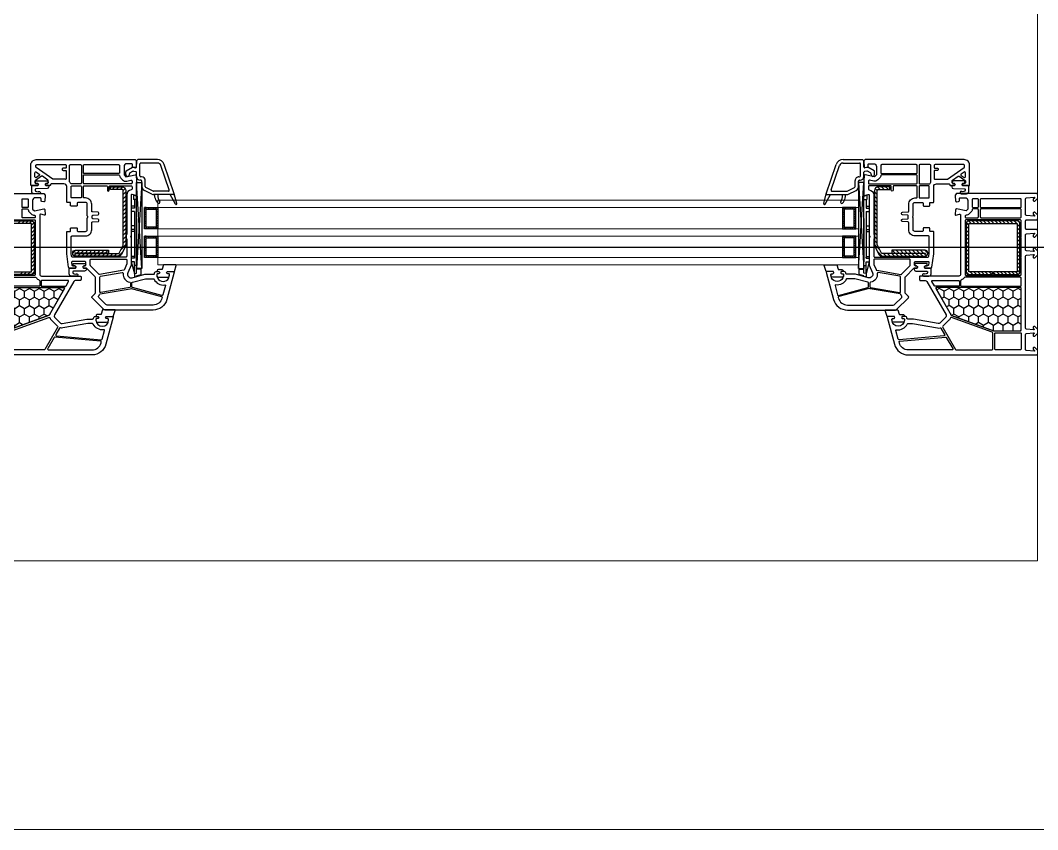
# Model space of a CAD drawing. Header units: inches. Extents: x -19662 to 10260, y -11808 to 5048.
# Drawn here: x -993 to -426, y -7989 to -7537 of the extents above; entities that cross this region are included whole.
import ezdxf

# ---------------------------------------------------------------- set-up
doc = ezdxf.new("R2010")
doc.units = ezdxf.units.IN
doc.header["$MEASUREMENT"] = 0
doc.linetypes.add('CONTI', pattern=[0])
doc.linetypes.add('GOST2.303 5', pattern=[24, 20, -1.5, 1, -1.5])
for name, color, linetype in [('axis_dim', 40, 'CONTI'), ('GASKET', 5, 'Continuous'), ('PVC', 7, 'Continuous'), ('STEEL', 5, 'Continuous')]:
    doc.layers.add(name, color=color, linetype=linetype)
for name, color, linetype, lineweight in [('doors_windows', 4, 'Continuous', 5), ('stair1', 7, 'Continuous', 15), ('Wall2', 40, 'Continuous', 5)]:
    doc.layers.add(name, color=color, linetype=linetype, lineweight=lineweight)

# ---------------------------------------------------------------- blocks, each defined once
blk = doc.blocks.new('*U17')
at = {"linetype": 'Continuous'}
h = blk.add_hatch(dxfattribs=at)
h.set_pattern_fill('HONEY', color=6, angle=-90, style=0)
h.set_pattern_definition([(270, (-72.136, 52.6428), (2.74963, -4.7625), [3.175, -6.35]), (30, (-72.136, 52.6428), (2.74963, 4.7625), [3.175, -6.35]), (330, (-72.136, 52.6428), (5.49926, -6e-07), [-6.35, 3.175])])
h.paths.add_polyline_path([(56.24, -37.59, 0.57735), (56.67, -36.84), (48.99, -23.53, -0.079163), (48.6, -22.5, 0.259107), (48.28, -22.14), (24.61, -13.52, 0.087489), (24.43, -13.49), (9.72, -13.49, 0.414214), (9.22, -13.99), (9.22, -37.09, 0.414214), (9.72, -37.59)])
h = blk.add_hatch(dxfattribs=at)
h.set_pattern_fill('HONEY', color=6, angle=-90, style=0)
h.set_pattern_definition([(270, (672.1506, 52.6428), (-2.74963, -4.7625), [3.175, -6.35]), (150, (672.1506, 52.6428), (-2.74963, 4.7625), [3.175, -6.35]), (210, (672.1506, 52.6428), (-5.49926, -6e-07), [-6.35, 3.175])])
h.paths.add_polyline_path([(543.77, -37.59, -0.57735), (543.34, -36.84), (551.02, -23.53, 0.079163), (551.42, -22.5, -0.259107), (551.73, -22.14), (575.41, -13.52, -0.087489), (575.58, -13.49), (590.29, -13.49, -0.414214), (590.79, -13.99), (590.79, -37.09, -0.414214), (590.29, -37.59)])
at = {"color": 1, "linetype": 'Continuous'}
for p, q in [((94, -51.97), (95.8, -45.37)), ((95.8, -45.39), (95.8, -43.52)), ((95.8, -43.52), (97, -43.85)), ((95.8, -45.37), (97, -45.65)), ((95.8, -45.37), (95.8, -51.97)), ((97, -43.85), (97, -44.14)), ((97, -44.14), (99.56, -44.82)), ((99.56, -44.82), (99.56, -47.87)), ((503.02, -44.14), (500.45, -44.82)), ((500.45, -44.82), (500.45, -47.87)), ((504.21, -45.37), (503.01, -45.65)), ((504.22, -43.52), (503.02, -43.85)), ((503.02, -43.85), (503.02, -44.14)), ((504.21, -45.37), (504.21, -51.97)), ((506.01, -51.97), (504.21, -45.37)), ((504.22, -45.39), (504.22, -43.52)), ((95.8, -45.65), (95.8, -51.97)), ((97, -49.97), (95.8, -49.97)), ((97, -45.65), (97, -88.61)), ((99.56, -47.87), (97, -47.87)), ((500.45, -47.87), (503.02, -47.87)), ((503.01, -45.65), (503.01, -88.61)), ((503.01, -49.97), (504.21, -49.97)), ((504.21, -45.65), (504.21, -51.97)), ((95.8, -51.97), (94, -51.97)), ((94, -82.97), (94, -51.97)), ((95.8, -53.97), (94, -53.97)), ((95.8, -54.97), (94, -54.97)), ((95.8, -53.97), (95.8, -54.57)), ((95.8, -79.97), (95.8, -53.97)), ((97, -76.2), (97, -52)), ((503.01, -76.2), (503.01, -52)), ((504.21, -51.97), (506.01, -51.97)), ((504.21, -53.97), (504.21, -54.57)), ((504.21, -53.97), (506.01, -53.97)), ((504.21, -79.97), (504.21, -53.97)), ((504.21, -54.97), (506.01, -54.97)), ((506.01, -82.97), (506.01, -51.97)), ((95.8, -68.97), (94, -68.97)), ((95.8, -69.97), (94, -69.97)), ((95.8, -71.97), (94, -71.97)), ((504.21, -68.97), (506.01, -68.97)), ((504.21, -69.97), (506.01, -69.97)), ((504.21, -71.97), (506.01, -71.97)), ((95.8, -79.97), (94, -79.97)), ((95.8, -81.97), (94, -81.97)), ((95.8, -82.97), (94, -82.97)), ((95.8, -86.67), (95.8, -81.97)), ((504.21, -79.97), (506.01, -79.97)), ((504.21, -81.97), (506.01, -81.97)), ((504.21, -86.67), (504.21, -81.97)), ((504.21, -82.97), (506.01, -82.97)), ((97, -86.67), (95.3, -86.67)), ((95.3, -89.07), (95.3, -86.67)), ((97, -88.61), (95.3, -89.07)), ((503.01, -86.67), (504.71, -86.67)), ((503.01, -88.61), (504.71, -89.07)), ((504.71, -89.07), (504.71, -86.67))]:
    blk.add_line(p, q, dxfattribs=at)
at = {"color": 1, "linetype": 'Continuous', "lineweight": 25}
for p, q in [((99.98, -48.17), (96.99, -96.18)), ((99.98, -96.18), (96.99, -48.17)), ((500.03, -48.17), (503.02, -96.18)), ((500.03, -96.18), (503.02, -48.17))]:
    blk.add_line(p, q, dxfattribs=at)
at = {"color": 5}
for p, q in [((102.48, -55.28), (101.48, -55.28)), ((102.48, -56.28), (101.48, -56.28)), ((102.48, -55.28), (102.48, -54.28)), ((103.48, -55.28), (103.48, -54.28)), ((104.48, -55.28), (104.48, -54.28)), ((105.48, -55.28), (105.48, -54.28)), ((106.48, -55.28), (106.48, -54.28)), ((107.48, -55.28), (107.48, -54.28)), ((107.98, -55.28), (107.98, -54.28)), ((107.98, -55.28), (108.98, -55.28)), ((107.98, -56.28), (108.98, -56.28)), ((492.05, -55.28), (491.05, -55.28)), ((492.05, -56.28), (491.05, -56.28)), ((492.05, -55.28), (492.05, -54.28)), ((492.55, -55.28), (492.55, -54.28)), ((493.55, -55.28), (493.55, -54.28)), ((494.55, -55.28), (494.55, -54.28)), ((495.55, -55.28), (495.55, -54.28)), ((496.55, -55.28), (496.55, -54.28)), ((497.55, -55.28), (497.55, -54.28)), ((497.55, -55.28), (498.55, -55.28)), ((497.55, -56.28), (498.55, -56.28)), ((102.48, -57.28), (101.48, -57.28)), ((102.48, -58.28), (101.48, -58.28)), ((102.48, -59.28), (101.48, -59.28)), ((102.48, -60.28), (101.48, -60.28)), ((102.48, -61.28), (101.48, -61.28)), ((102.48, -62.28), (101.48, -62.28)), ((107.98, -57.28), (108.98, -57.28)), ((107.98, -58.28), (108.98, -58.28)), ((107.98, -59.28), (108.98, -59.28)), ((107.98, -60.28), (108.98, -60.28)), ((107.98, -61.28), (108.98, -61.28)), ((107.98, -62.28), (108.98, -62.28)), ((492.05, -57.28), (491.05, -57.28)), ((492.05, -58.28), (491.05, -58.28)), ((492.05, -59.28), (491.05, -59.28)), ((492.05, -60.28), (491.05, -60.28)), ((492.05, -61.28), (491.05, -61.28)), ((492.05, -62.28), (491.05, -62.28)), ((497.55, -57.28), (498.55, -57.28)), ((497.55, -58.28), (498.55, -58.28)), ((497.55, -59.28), (498.55, -59.28)), ((497.55, -60.28), (498.55, -60.28)), ((497.55, -61.28), (498.55, -61.28)), ((497.55, -62.28), (498.55, -62.28)), ((102.48, -63.28), (101.48, -63.28)), ((102.48, -64.28), (101.48, -64.28)), ((102.48, -65.28), (101.48, -65.28)), ((102.48, -65.28), (101.48, -65.28)), ((102.48, -66.28), (101.48, -66.28)), ((102.48, -65.28), (102.48, -66.28)), ((103.48, -66.28), (103.48, -65.28)), ((104.48, -66.28), (104.48, -65.28)), ((105.48, -66.28), (105.48, -65.28)), ((106.48, -66.28), (106.48, -65.28)), ((107.48, -66.28), (107.48, -65.28)), ((107.98, -63.28), (108.98, -63.28)), ((107.98, -64.28), (108.98, -64.28)), ((107.98, -65.28), (108.98, -65.28)), ((107.98, -65.28), (108.98, -65.28)), ((107.98, -65.28), (107.98, -66.28)), ((107.98, -66.28), (108.98, -66.28)), ((492.05, -63.28), (491.05, -63.28)), ((492.05, -64.28), (491.05, -64.28)), ((492.05, -65.28), (491.05, -65.28)), ((492.05, -65.28), (491.05, -65.28)), ((492.05, -66.28), (491.05, -66.28)), ((492.05, -65.28), (492.05, -66.28)), ((492.55, -66.28), (492.55, -65.28)), ((493.55, -66.28), (493.55, -65.28)), ((494.55, -66.28), (494.55, -65.28)), ((495.55, -66.28), (495.55, -65.28)), ((496.55, -66.28), (496.55, -65.28)), ((497.55, -63.28), (498.55, -63.28)), ((497.55, -64.28), (498.55, -64.28)), ((497.55, -65.28), (498.55, -65.28)), ((497.55, -65.28), (498.55, -65.28)), ((497.55, -65.28), (497.55, -66.28)), ((497.55, -66.28), (498.55, -66.28)), ((102.48, -71.28), (101.48, -71.28)), ((102.48, -72.28), (101.48, -72.28)), ((102.48, -73.28), (101.48, -73.28)), ((102.48, -71.28), (102.48, -70.28)), ((103.48, -71.28), (103.48, -70.28)), ((104.48, -71.28), (104.48, -70.28)), ((105.48, -71.28), (105.48, -70.28)), ((106.48, -71.28), (106.48, -70.28)), ((107.48, -71.28), (107.48, -70.28)), ((107.98, -71.28), (107.98, -70.28)), ((107.98, -71.28), (108.98, -71.28)), ((107.98, -72.28), (108.98, -72.28)), ((107.98, -73.28), (108.98, -73.28)), ((492.05, -71.28), (491.05, -71.28)), ((492.05, -72.28), (491.05, -72.28)), ((492.05, -73.28), (491.05, -73.28)), ((492.05, -71.28), (492.05, -70.28)), ((492.55, -71.28), (492.55, -70.28)), ((493.55, -71.28), (493.55, -70.28)), ((494.55, -71.28), (494.55, -70.28)), ((495.55, -71.28), (495.55, -70.28)), ((496.55, -71.28), (496.55, -70.28)), ((497.55, -71.28), (497.55, -70.28)), ((497.55, -71.28), (498.55, -71.28)), ((497.55, -72.28), (498.55, -72.28)), ((497.55, -73.28), (498.55, -73.28)), ((102.48, -74.28), (101.48, -74.28)), ((102.48, -75.28), (101.48, -75.28)), ((102.48, -76.28), (101.48, -76.28)), ((102.48, -77.28), (101.48, -77.28)), ((102.48, -78.28), (101.48, -78.28)), ((102.48, -79.28), (101.48, -79.28)), ((107.98, -74.28), (108.98, -74.28)), ((107.98, -75.28), (108.98, -75.28)), ((107.98, -76.28), (108.98, -76.28)), ((107.98, -77.28), (108.98, -77.28)), ((107.98, -78.28), (108.98, -78.28)), ((107.98, -79.28), (108.98, -79.28)), ((492.05, -74.28), (491.05, -74.28)), ((492.05, -75.28), (491.05, -75.28)), ((492.05, -76.28), (491.05, -76.28)), ((492.05, -77.28), (491.05, -77.28)), ((492.05, -78.28), (491.05, -78.28)), ((492.05, -79.28), (491.05, -79.28)), ((497.55, -74.28), (498.55, -74.28)), ((497.55, -75.28), (498.55, -75.28)), ((497.55, -76.28), (498.55, -76.28)), ((497.55, -77.28), (498.55, -77.28)), ((497.55, -78.28), (498.55, -78.28)), ((497.55, -79.28), (498.55, -79.28)), ((102.48, -80.28), (101.48, -80.28)), ((102.48, -81.28), (101.48, -81.28)), ((102.48, -81.28), (101.48, -81.28)), ((102.48, -82.28), (101.48, -82.28)), ((102.48, -81.28), (102.48, -82.28)), ((103.48, -82.28), (103.48, -81.28)), ((104.48, -82.28), (104.48, -81.28)), ((105.48, -82.28), (105.48, -81.28)), ((106.48, -82.28), (106.48, -81.28)), ((107.48, -82.28), (107.48, -81.28)), ((107.98, -80.28), (108.98, -80.28)), ((107.98, -81.28), (108.98, -81.28)), ((107.98, -81.28), (108.98, -81.28)), ((107.98, -81.28), (107.98, -82.28)), ((107.98, -82.28), (108.98, -82.28)), ((492.05, -80.28), (491.05, -80.28)), ((492.05, -81.28), (491.05, -81.28)), ((492.05, -81.28), (491.05, -81.28)), ((492.05, -82.28), (491.05, -82.28)), ((492.05, -81.28), (492.05, -82.28)), ((492.55, -82.28), (492.55, -81.28)), ((493.55, -82.28), (493.55, -81.28)), ((494.55, -82.28), (494.55, -81.28)), ((495.55, -82.28), (495.55, -81.28)), ((496.55, -82.28), (496.55, -81.28)), ((497.55, -80.28), (498.55, -80.28)), ((497.55, -81.28), (498.55, -81.28)), ((497.55, -81.28), (498.55, -81.28)), ((497.55, -81.28), (497.55, -82.28)), ((497.55, -82.28), (498.55, -82.28))]:
    blk.add_line(p, q, dxfattribs=at)
for points in [[(56.59, -37.59, 0.57735), (56.85, -37.14), (48.22, -22.19, 0.176327), (48.06, -22.06), (24.57, -13.51, 0.087489), (24.47, -13.49), (9.52, -13.49, 0.414214), (9.22, -13.79), (9.22, -37.29, 0.414214), (9.52, -37.59)], [(543.43, -37.59, -0.57735), (543.17, -37.14), (551.8, -22.19, -0.176327), (551.96, -22.06), (575.44, -13.51, -0.087489), (575.54, -13.49), (590.49, -13.49, -0.414214), (590.79, -13.79), (590.79, -37.29, -0.414214), (590.49, -37.59)]]:
    blk.add_lwpolyline(points, format="xyb", close=True)
at = {"color": 1, "linetype": 'Continuous', "lineweight": 25}
for points in [[(99.98, -50.18), (99.98, -48.17), (96.99, -48.17), (96.99, -96.18), (99.98, -96.18)], [(500.03, -50.18), (500.03, -48.17), (503.02, -48.17), (503.02, -96.18), (500.03, -96.18)]]:
    blk.add_lwpolyline(points, close=True, dxfattribs=at)
at = {"color": 5}
for points in [[(101.48, -66.28), (108.98, -66.28), (108.98, -54.28), (101.48, -54.28)], [(102.48, -65.28), (107.98, -65.28), (107.98, -55.28), (102.48, -55.28)], [(498.55, -66.28), (491.05, -66.28), (491.05, -54.28), (498.55, -54.28)], [(497.55, -65.28), (492.05, -65.28), (492.05, -55.28), (497.55, -55.28)], [(101.48, -82.28), (108.98, -82.28), (108.98, -70.28), (101.48, -70.28)], [(102.48, -81.28), (107.98, -81.28), (107.98, -71.28), (102.48, -71.28)], [(498.55, -82.28), (491.05, -82.28), (491.05, -70.28), (498.55, -70.28)], [(497.55, -81.28), (492.05, -81.28), (492.05, -71.28), (497.55, -71.28)]]:
    blk.add_lwpolyline(points, close=True, dxfattribs=at)
at = {"layer": 'doors_windows', "color": 5}
for points in [[(100, -50.28), (491.05, -50.28), (491.05, -54.28), (100, -54.28)], [(100, -66.28), (491.05, -66.28), (491.05, -70.28), (100, -70.28)], [(100, -82.28), (491.05, -82.28), (491.05, -86.28), (100, -86.28)]]:
    blk.add_lwpolyline(points, close=True, dxfattribs=at)
at = {"layer": 'GASKET'}
for p, q in [((118.7, -84.2), (115.7, -89.5)), ((119.43, -84.5), (117.99, -89.88)), ((480.58, -84.5), (482.02, -89.88)), ((481.32, -84.2), (484.31, -89.5)), ((107.45, -87.48), (107.09, -89.5)), ((492.57, -87.48), (492.92, -89.5))]:
    blk.add_line(p, q, dxfattribs=at)
at = {"layer": 'GASKET', "color": 5, "linetype": 'Continuous'}
for points in [[(75.14, -22.56, -0.414214), (74.44, -21.86), (74.44, -21.76, -0.414214), (74.74, -21.46), (75.59, -21.46), (75.76, -21.16, 0.57735), (75.24, -20.26), (74.79, -20.26, -0.414214), (74.29, -19.76), (74.29, -19.46, -0.020024), (74.3, -19.18, -0.390947), (75.3, -18.26), (80.28, -18.26, -0.390947), (81.28, -19.18), (81.29, -19.46), (81.29, -19.76, -0.414214), (80.79, -20.26), (80.34, -20.26, 0.57735), (79.82, -21.16), (80, -21.46), (84.04, -21.46), (85.06, -24.85, -0.502334), (84.77, -25.23), (78.01, -25.23), (77.28, -22.8, 0.349418), (76.98, -22.56)], [(524.87, -22.56, 0.414214), (525.57, -21.86), (525.57, -21.76, 0.414214), (525.27, -21.46), (524.43, -21.46), (524.25, -21.16, -0.57735), (524.77, -20.26), (525.22, -20.26, 0.414214), (525.72, -19.76), (525.72, -19.46, 0.020024), (525.71, -19.18, 0.390947), (524.71, -18.26), (519.73, -18.26, 0.390947), (518.73, -19.18), (518.72, -19.46), (518.72, -19.76, 0.414214), (519.22, -20.26), (519.67, -20.26, -0.57735), (520.19, -21.16), (520.02, -21.46), (515.97, -21.46), (514.96, -24.85, 0.502334), (515.24, -25.23), (522.01, -25.23), (522.74, -22.8, -0.349418), (523.03, -22.56)], [(62.12, -49.68, 0.414214), (61.62, -50.18, 0.054959), (61.71, -50.94, 0.351258), (61.9, -51.1), (68.34, -51.1, 0.351258), (68.54, -50.94, 0.054959), (68.62, -50.18, 0.414214), (68.12, -49.68), (67.67, -49.68, -0.57735), (67.15, -48.78), (67.33, -48.48), (68.79, -48.48, 0.414214), (68.99, -48.28), (68.99, -47.81, 0.407864), (68.01, -46.81), (61.8, -46.68, -0.433601), (61.41, -46.24), (61.44, -45.92, -0.363714), (62.16, -45.19), (63.13, -45.11, -0.169782), (63.32, -45.16, 1.241435), (63.77, -43.99), (60.68, -43.99, 0.414214), (59.48, -45.19), (59.48, -48.18, 0.414214), (59.78, -48.48), (62.92, -48.48), (63.09, -48.78, -0.57735), (62.57, -49.68)], [(109.24, -47.61, -0.414214), (108.54, -46.91), (108.54, -46.81, -0.414214), (108.84, -46.51), (109.69, -46.51), (109.86, -46.21, 0.57735), (109.34, -45.31), (108.89, -45.31, -0.414214), (108.39, -44.81), (108.39, -44.51, -0.020024), (108.4, -44.23, -0.390947), (109.4, -43.31), (114.38, -43.31, -0.390947), (115.38, -44.23), (115.39, -44.51), (115.39, -44.81, -0.414214), (114.89, -45.31), (114.44, -45.31, 0.57735), (113.92, -46.21), (114.1, -46.51), (118.14, -46.51), (119.16, -49.9, -0.502334), (118.87, -50.28), (112.11, -50.28), (111.38, -47.85, 0.349418), (111.09, -47.61)], [(490.77, -47.61, 0.414214), (491.47, -46.91), (491.47, -46.81, 0.414214), (491.17, -46.51), (490.33, -46.51), (490.15, -46.21, -0.57735), (490.67, -45.31), (491.12, -45.31, 0.414214), (491.62, -44.81), (491.62, -44.51, 0.020024), (491.61, -44.23, 0.390947), (490.61, -43.31), (485.63, -43.31, 0.390947), (484.63, -44.23), (484.62, -44.51), (484.62, -44.81, 0.414214), (485.12, -45.31), (485.57, -45.31, -0.57735), (486.09, -46.21), (485.92, -46.51), (481.87, -46.51), (480.86, -49.9, 0.502334), (481.14, -50.28), (487.91, -50.28), (488.64, -47.85, -0.349418), (488.93, -47.61)], [(537.89, -49.68, -0.414214), (538.39, -50.18, -0.054959), (538.31, -50.94, -0.351258), (538.11, -51.1), (531.67, -51.1, -0.351258), (531.48, -50.94, -0.054959), (531.39, -50.18, -0.414214), (531.89, -49.68), (532.34, -49.68, 0.57735), (532.86, -48.78), (532.69, -48.48), (531.23, -48.48, -0.414214), (531.03, -48.28), (531.03, -47.81, -0.407864), (532, -46.81), (538.22, -46.68, 0.433601), (538.6, -46.24), (538.58, -45.92, 0.363714), (537.85, -45.19), (536.89, -45.11, 0.169782), (536.69, -45.16, -1.241435), (536.24, -43.99), (539.33, -43.99, -0.414214), (540.53, -45.19), (540.53, -48.18, -0.414214), (540.23, -48.48), (537.1, -48.48), (536.92, -48.78, 0.57735), (537.44, -49.68)], [(41.14, -95.68, 0.414214), (40.64, -96.18, 0.054959), (40.72, -96.94, 0.351258), (40.91, -97.1), (47.36, -97.1, 0.351258), (47.55, -96.94, 0.054959), (47.64, -96.18, 0.414214), (47.14, -95.68), (46.69, -95.68, -0.57735), (46.17, -94.78), (46.34, -94.48), (47.8, -94.48, 0.414214), (48, -94.28), (48, -93.81, 0.407864), (47.02, -92.81), (40.81, -92.68, -0.433601), (40.42, -92.24), (40.45, -91.92, -0.363714), (41.18, -91.19), (42.14, -91.11, -0.169782), (42.33, -91.16, 1.241435), (42.79, -89.99), (39.7, -89.99, 0.414214), (38.5, -91.19), (38.5, -94.18, 0.414214), (38.8, -94.48), (41.93, -94.48), (42.1, -94.78, -0.57735), (41.59, -95.68)], [(558.88, -95.68, -0.414214), (559.38, -96.18, -0.054959), (559.3, -96.94, -0.351258), (559.1, -97.1), (552.66, -97.1, -0.351258), (552.46, -96.94, -0.054959), (552.38, -96.18, -0.414214), (552.88, -95.68), (553.33, -95.68, 0.57735), (553.85, -94.78), (553.68, -94.48), (552.21, -94.48, -0.414214), (552.01, -94.28), (552.01, -93.81, -0.407864), (552.99, -92.81), (559.2, -92.68, 0.433601), (559.59, -92.24), (559.56, -91.92, 0.363714), (558.84, -91.19), (557.87, -91.11, 0.169782), (557.68, -91.16, -1.241435), (557.23, -89.99), (560.32, -89.99, -0.414214), (561.52, -91.19), (561.52, -94.18, -0.414214), (561.22, -94.48), (558.08, -94.48), (557.91, -94.78, 0.57735), (558.43, -95.68)]]:
    blk.add_lwpolyline(points, format="xyb", close=True, dxfattribs=at)
at = {"layer": 'GASKET'}
for centre, radius, start, end in [((112.37, -88.34), 5, 132.486, 170), ((109.4, -85.1), 0.6, 330.58, 132.486), ((119.04, -84.4), 0.4, 345, 150.5133), ((480.97, -84.4), 0.4, 29.4867, 195), ((490.61, -85.1), 0.6, 47.514, 209.42), ((487.64, -88.34), 5, 10, 47.514), ((116.89, -89.32), 8, 150.58, 180), ((483.12, -89.32), 8, 0, 29.42)]:
    blk.add_arc(centre, radius, start, end, dxfattribs=at)
at = {"layer": 'PVC'}
for p, q in [((105.5, -89.74), (101.35, -91.76)), ((117.7, -89.5), (106.55, -89.5)), ((108.89, -89.32), (108.89, -89.5)), ((117.98, -89.9), (112.42, -106.29)), ((118, -89.8), (118, -89.8)), ((482.01, -89.8), (482.01, -89.8)), ((482.03, -89.9), (487.59, -106.29)), ((482.31, -89.5), (493.46, -89.5)), ((491.12, -89.32), (491.12, -89.5)), ((494.51, -89.74), (498.66, -91.76)), ((100, -93.92), (100, -97)), ((101.9, -93.92), (101.9, -97.3)), ((106.33, -91.45), (102.18, -93.47)), ((114.77, -91.4), (106.55, -91.4)), ((115.24, -92.06), (110.62, -105.68)), ((484.77, -92.06), (489.39, -105.68)), ((485.24, -91.4), (493.46, -91.4)), ((493.68, -91.45), (497.83, -93.47)), ((498.11, -93.92), (498.11, -97.3)), ((500.01, -93.92), (500.01, -97)), ((91, -100.65), (91, -102.27)), ((93, -100.65), (93, -101.11)), ((93.25, -101.55), (95.01, -102.56)), ((97, -99.6), (97, -101.91)), ((98.9, -99.9), (98.9, -106.6)), ((99.5, -97.5), (99.1, -97.5)), ((99.8, -99.4), (99.4, -99.4)), ((500.21, -99.4), (500.61, -99.4)), ((500.51, -97.5), (500.91, -97.5)), ((501.11, -99.9), (501.11, -106.6)), ((503.01, -99.6), (503.01, -101.91)), ((506.76, -101.55), (505, -102.56)), ((507.01, -100.65), (507.01, -101.11)), ((509.01, -100.65), (509.01, -102.27)), ((91.25, -102.7), (94.8, -104.75)), ((94.8, -104.75), (96.41, -104.47)), ((95.35, -102.62), (96.59, -102.4)), ((97, -104.96), (97, -108.25)), ((108.72, -107.1), (99.4, -107.1)), ((491.29, -107.1), (500.61, -107.1)), ((503.01, -104.96), (503.01, -108.25)), ((504.67, -102.62), (503.43, -102.4)), ((505.21, -104.75), (503.6, -104.47)), ((508.76, -102.7), (505.21, -104.75)), ((97.75, -109), (97, -108.25)), ((108.63, -109), (97.75, -109)), ((491.38, -109), (502.26, -109)), ((502.26, -109), (503.01, -108.25))]:
    blk.add_line(p, q, dxfattribs=at)
for points in [[(0, -2.7), (1.5, -4.2), (2, -4.2, 0.414214), (2.5, -3.7), (2.5, -3.3, 0.198912), (2.44, -3.16), (1.79, -2.51, -0.700208), (2.03, -2), (6.24, -2.37, -0.388879), (6.7, -2.87), (6.7, -11.46, -0.388879), (6.24, -11.96), (2.33, -12.3, -0.700208), (2.09, -11.79), (2.44, -11.44, 0.198912), (2.5, -11.3), (2.5, -10.9, 0.414214), (2, -10.4), (1.5, -10.4), (0, -11.9)], [(0, -14.4), (1.5, -15.9), (2, -15.9, 0.414214), (2.5, -15.4), (2.5, -15, 0.198912), (2.44, -14.86), (2.09, -14.51, -0.700208), (2.33, -14), (6.24, -14.34, -0.388879), (6.7, -14.84), (6.7, -55.16, -0.388879), (6.24, -55.66), (2.33, -56, -0.700208), (2.09, -55.49), (2.44, -55.14, 0.198912), (2.5, -55), (2.5, -54.6, 0.414214), (2, -54.1), (1.5, -54.1), (0, -55.6)], [(0, -58.1), (1.5, -59.6), (2, -59.6, 0.414214), (2.5, -59.1), (2.5, -58.7, 0.198912), (2.44, -58.56), (2.09, -58.21, -0.700208), (2.33, -57.7), (6.24, -58.04, -0.388879), (6.7, -58.54), (6.7, -67.13, -0.388879), (6.24, -67.63), (2.03, -68, -0.700208), (1.79, -67.49), (2.44, -66.84, 0.198912), (2.5, -66.7), (2.5, -66.3, 0.414214), (2, -65.8), (1.5, -65.8), (0, -67.3)], [(0, -69.5, 0.414214), (0.5, -70), (6.2, -70, -0.414214), (6.7, -70.5), (6.7, -74.9, -0.414214), (6.2, -75.4), (0.5, -75.4, 0.414214), (0, -75.9)], [(0, -78.1), (1.5, -79.6), (2, -79.6, 0.414214), (2.5, -79.1), (2.5, -78.7, 0.198912), (2.44, -78.56), (1.79, -77.91, -0.700208), (2.03, -77.4), (6.24, -77.77, -0.388879), (6.7, -78.27), (6.7, -87.13, -0.388879), (6.24, -87.63), (2.03, -88, -0.700208), (1.79, -87.49), (2.44, -86.84, 0.198912), (2.5, -86.7), (2.5, -86.3, 0.414214), (2, -85.8), (1.5, -85.8), (0, -87.3)], [(0, -89.5, 0.414214), (0.5, -90), (45.25, -90), (46, -89.25), (46, -88.75), (45.82, -85.97, 0.446275), (45.23, -85.51), (44.11, -85.7, 0.36397), (43.7, -86.2), (43.7, -87.2, -0.414214), (43.2, -87.7), (40.5, -87.7, -0.414214), (39, -86.2), (39, -81.43), (40, -80.43), (45.22, -81.49, 0.454146), (45.82, -81.03), (46, -78.32, 0.51393), (45.62, -78.01), (43.63, -78.54, -0.493145), (43, -78.06), (43, -45, -0.414214), (44, -44), (65.5, -44, 0.414214), (66, -43.5), (66, -42, 0.414214), (65.5, -41.5), (62.8, -41.5, -0.267949), (61.93, -41), (51.13, -22.29, -0.339454), (51.29, -21.09), (54.58, -17.8, -0.245592), (55.47, -17.52), (69.3, -19.95, 0.043661), (69.82, -20), (72.5, -20, -0.414214), (73, -20.5, 0.414214), (74, -21.5), (75.65, -21.5), (75.82, -21.2, 0.57735), (75.3, -20.3), (74.85, -20.3, -0.414214), (74.35, -19.8), (74.35, -19.5, -1), (81.35, -19.5), (81.35, -19.8, -0.414214), (80.85, -20.3), (80.4, -20.3, 0.57735), (79.88, -21.2), (80.05, -21.5), (83.7, -21.5, 0.493145), (83.99, -21.12), (79.92, -5.93, 0.339454), (72.19, 0), (0.5, 0, 0.414214), (0, -0.5)], [(599.51, -90), (554.76, -90), (554.01, -89.25), (554.01, -88.75), (554.2, -85.97, -0.446275), (554.79, -85.51), (555.9, -85.7, -0.36397), (556.31, -86.2), (556.31, -87.2, 0.414214), (556.81, -87.7), (559.51, -87.7, 0.414214), (561.01, -86.2), (561.01, -81.43), (560.01, -80.43), (554.79, -81.49, -0.454146), (554.2, -81.03), (554.02, -78.32, -0.51393), (554.39, -78.01), (556.39, -78.54, 0.493145), (557.01, -78.06), (557.01, -45, 0.414214), (556.01, -44), (534.51, -44, -0.414214), (534.01, -43.5), (534.01, -42, -0.414214), (534.51, -41.5), (537.21, -41.5, 0.267949), (538.08, -41), (548.88, -22.29, 0.339454), (548.72, -21.09), (545.43, -17.8, 0.245592), (544.55, -17.52), (530.72, -19.95, -0.043661), (530.19, -20), (527.51, -20, 0.414214), (527.01, -20.5, -0.414214), (526.01, -21.5), (524.37, -21.5), (524.19, -21.2, -0.57735), (524.71, -20.3), (525.16, -20.3, 0.414214), (525.66, -19.8), (525.66, -19.5, 1), (518.66, -19.5), (518.66, -19.8, 0.414214), (519.16, -20.3), (519.61, -20.3, -0.57735), (520.13, -21.2), (519.96, -21.5), (516.31, -21.5, -0.493145), (516.02, -21.12), (520.1, -5.93, -0.339454), (527.82, 0), (599.51, 0, -0.414214)]]:
    blk.add_lwpolyline(points, format="xyb", dxfattribs=at)
for points in [[(23.95, -3.3), (23.95, -11.9, -0.414214), (23.45, -12.4), (9.7, -12.4, -0.414214), (9.2, -11.9), (9.2, -3.3, -0.414214), (9.7, -2.8), (23.45, -2.8, -0.414214)], [(25.55, -2.8, 0.414214), (25.05, -3.3), (25.05, -12.18, 0.315299), (25.38, -12.65), (48.07, -20.91, 0.415199), (48.71, -20.61, -0.110369), (49.53, -19.32), (52.89, -15.95, 0.339454), (52.97, -15.35), (45.87, -3.05, 0.267949), (45.44, -2.8)], [(47.87, -2.8), (72.19, -2.8, -0.339454), (77.21, -6.65), (77.34, -7.12, -0.466308), (76.9, -7.75), (51.47, -9.97, -0.291473), (51, -9.72), (47.43, -3.55, -0.57735)], [(552.15, -2.8), (527.82, -2.8, 0.339454), (522.8, -6.65), (522.68, -7.12, 0.466308), (523.11, -7.75), (548.54, -9.97, 0.291473), (549.02, -9.72), (552.58, -3.55, 0.57735)], [(574.46, -2.8, -0.414214), (574.96, -3.3), (574.96, -12.18, -0.315299), (574.64, -12.65), (551.95, -20.91, -0.415199), (551.31, -20.61, 0.110369), (550.49, -19.32), (547.12, -15.95, -0.339454), (547.04, -15.35), (554.14, -3.05, -0.267949), (554.57, -2.8)], [(52.32, -10.6), (77.26, -8.42, -0.36397), (77.79, -8.79), (79.1, -13.7, -0.546119), (78.76, -14.08, 0.339137), (72.85, -17.21, -0.293253), (72.4, -17.5), (69.78, -17.5), (55.9, -15.05, 0.100742), (54.5, -15.09, -0.329802), (53.96, -14.85), (51.94, -11.35, -0.548619)], [(547.69, -10.6), (522.76, -8.42, 0.36397), (522.23, -8.79), (520.91, -13.7, 0.546119), (521.25, -14.08, -0.339137), (527.16, -17.21, 0.293253), (527.62, -17.5), (530.24, -17.5), (544.11, -15.05, -0.100742), (545.51, -15.09, 0.329802), (546.06, -14.85), (548.08, -11.35, 0.548619)], [(24.5, -13.5), (9.7, -13.5, 0.414214), (9.2, -14), (9.2, -37.1, 0.414214), (9.7, -37.6), (56.22, -37.6, 0.57735), (56.65, -36.85), (48.97, -23.54, -0.079163), (48.58, -22.51, 0.259107), (48.26, -22.15)], [(575.51, -13.5), (590.31, -13.5, -0.414214), (590.81, -14), (590.81, -37.1, -0.414214), (590.31, -37.6), (543.8, -37.6, -0.57735), (543.36, -36.85), (551.05, -23.54, 0.079163), (551.44, -22.51, -0.259107), (551.76, -22.15)], [(9.7, -38.3, 0.414214), (9.2, -38.8), (9.2, -42.8, 0.414214), (9.7, -43.3), (40.66, -43.3, 0.252264), (41.08, -43.08, -0.152167), (42.69, -41.76, 0.305615), (43, -41.29), (43, -38.8, 0.414214), (42.5, -38.3)], [(44.2, -38.3), (57.2, -38.3, -0.267949), (57.63, -38.55), (59.08, -41.05, -0.57735), (58.82, -41.5), (44.2, -41.5, -0.414214), (43.7, -41), (43.7, -38.8, -0.414214)], [(555.81, -38.3), (542.81, -38.3, 0.267949), (542.38, -38.55), (540.94, -41.05, 0.57735), (541.2, -41.5), (555.81, -41.5, 0.414214), (556.31, -41), (556.31, -38.8, 0.414214)], [(590.31, -38.3, -0.414214), (590.81, -38.8), (590.81, -42.8, -0.414214), (590.31, -43.3), (559.36, -43.3, -0.252264), (558.94, -43.08, 0.152167), (557.33, -41.76, -0.305615), (557.01, -41.29), (557.01, -38.8, -0.414214), (557.51, -38.3)], [(9.7, -44.4, 0.414214), (9.2, -44.9), (9.2, -54.1, -1), (9.2, -54.7), (9.2, -65.1, -1), (9.2, -65.7), (9.2, -74.9, 0.414214), (9.7, -75.4), (40, -75.4, 0.414214), (40.5, -74.9), (40.5, -44.9, 0.414214), (40, -44.4)], [(590.31, -44.4, -0.414214), (590.81, -44.9), (590.81, -54.1, 1), (590.81, -54.7), (590.81, -65.1, 1), (590.81, -65.7), (590.81, -74.9, -0.414214), (590.31, -75.4), (560.01, -75.4, -0.414214), (559.51, -74.9), (559.51, -44.9, -0.414214), (560.01, -44.4)], [(9.7, -76.5, 0.414214), (9.2, -77), (9.2, -81, 0.414214), (9.7, -81.5), (31.5, -81.5, 0.414214), (32, -81), (32, -77, 0.414214), (31.5, -76.5)], [(33.6, -76.5, 0.414214), (33.1, -77), (33.1, -81, 0.414214), (33.6, -81.5), (36.03, -81.5, 0.372896), (36.53, -81.07, -0.161969), (37.23, -79.66), (38.23, -78.66, -0.198912), (40, -77.93, 0.414214), (40.5, -77.43), (40.5, -77, 0.414214), (40, -76.5)], [(566.41, -76.5, -0.414214), (566.91, -77), (566.91, -81, -0.414214), (566.41, -81.5), (563.98, -81.5, -0.372896), (563.49, -81.07, 0.161969), (562.78, -79.66), (561.78, -78.66, 0.198912), (560.01, -77.93, -0.414214), (559.51, -77.43), (559.51, -77, -0.414214), (560.01, -76.5)], [(9.7, -82.2, 0.414214), (9.2, -82.7), (9.2, -86.7, 0.414214), (9.7, -87.2), (31.5, -87.2, 0.414214), (32, -86.7), (32, -82.7, 0.414214), (31.5, -82.2)], [(33.6, -82.2, 0.414214), (33.1, -82.7), (33.1, -86.7, 0.414214), (33.6, -87.2), (36, -87.2, 0.414214), (36.5, -86.7), (36.5, -82.7, 0.414214), (36, -82.2)], [(566.41, -82.2, -0.414214), (566.91, -82.7), (566.91, -86.7, -0.414214), (566.41, -87.2), (564.01, -87.2, -0.414214), (563.51, -86.7), (563.51, -82.7, -0.414214), (564.01, -82.2)]]:
    blk.add_lwpolyline(points, format="xyb", close=True, dxfattribs=at)
at = {"layer": 'PVC', "linetype": 'Continuous', "lineweight": 25}
for points in [[(96.25, -109), (97, -108.25), (97, -107.75), (96.82, -104.97, 0.446275), (96.23, -104.51), (95.11, -104.7, 0.36397), (94.7, -105.2), (94.7, -106.2, -0.414214), (94.2, -106.7), (91.5, -106.7, -0.414214), (90, -105.2), (90, -100.43), (91, -99.43), (96.22, -100.49, 0.454146), (96.82, -100.03), (96.99, -97.41, 0.016582), (97, -97.21), (97, -89.3, 0.493145), (96.62, -89.01), (94.63, -89.54, -0.493145), (94, -89.06), (94, -66.71, 0.201513), (93.85, -66.36, -0.420084), (93.85, -65.64, 0.201513), (94, -65.29), (94, -50), (92.17, -45.8, -0.628383), (94.52, -43.07), (101.73, -45), (106.5, -45, -0.414214), (107, -45.5, 0.414214), (108, -46.5), (109.65, -46.5), (109.82, -46.2, 0.57735), (109.3, -45.3), (108.87, -45.3, -0.38517), (108.37, -44.85, -1.105542), (115.33, -44.85, -0.38517), (114.83, -45.3), (114.4, -45.3, 0.57735), (113.88, -46.2), (114.05, -46.5), (117.7, -46.5, 0.493145), (117.99, -46.12), (113.92, -30.93, 0.339454), (106.19, -25), (79.41, -25, 0.198912), (78.71, -25.29), (72.15, -31.85, 0.414214), (72.15, -32.56), (73.85, -34.27, -0.198912), (74, -34.62), (74, -43.29, -0.198912), (73.85, -43.65), (69.15, -48.35, -0.198912), (68.79, -48.5), (67.35, -48.5), (67.18, -48.8, 0.57735), (67.7, -49.7), (68.2, -49.7, -0.414214), (68.7, -50.2), (68.7, -51.6, -0.414214), (68.2, -52.1), (61.21, -52.1, -0.455633), (60.72, -51.53), (60.91, -50.13, -0.373972), (61.41, -49.7), (62.6, -49.7, 0.57735), (63.12, -48.8), (62.95, -48.5), (59.56, -48.5, 0.373885), (59.06, -48.93), (58, -56.5), (58, -68.6, 0.414214), (58.3, -68.9), (59.9, -68.9, -0.414214), (60.2, -69.2), (60.2, -70.6, 0.414214), (60.5, -70.9), (63.6, -70.9, 0.414214), (63.9, -70.6), (63.9, -69.4, -0.414214), (64.4, -68.9), (68.5, -68.9, -0.414214), (69.5, -69.9), (69.5, -76.29, 0.201513), (69.65, -76.64, -0.420084), (69.65, -77.36, 0.201513), (69.5, -77.71), (69.5, -84.1, -0.414214), (68.5, -85.1), (64.4, -85.1, -0.414214), (63.9, -84.6), (63.9, -83.4, 0.414214), (63.6, -83.1), (60.5, -83.1, 0.414214), (60.2, -83.4), (60.2, -84.8, -0.414214), (59.9, -85.1), (58.3, -85.1, 0.414214), (58, -85.4), (58, -94, -0.414214), (56.5, -95.5), (49.5, -95.5, -0.414214), (49, -95, 0.414214), (48.5, -94.5), (46.35, -94.5), (46.18, -94.8, 0.57735), (46.7, -95.7), (47.2, -95.7, -0.414214), (47.7, -96.2), (47.7, -97.17, -0.244698), (47.49, -97.58), (44.44, -99.72, -0.315299), (43.86, -99.72), (40.51, -97.37, -0.244698), (40.3, -96.96), (40.3, -96.2, -0.414214), (40.8, -95.7), (41.6, -95.7, 0.57735), (42.12, -94.8), (41.95, -94.5), (38.3, -94.5, 0.414214), (38, -94.8), (38, -106, 0.414214), (41, -109)], [(93.48, -36.95, 0.109518), (94.78, -36.9), (110.94, -32.57, 0.414214), (111.29, -31.95), (111.21, -31.65, 0.339454), (106.19, -27.8), (80.57, -27.8, 0.198912), (79.87, -28.09), (75.88, -32.08, 0.382222), (75.84, -32.75, -0.088112), (76.34, -33.67, 0.274835), (76.73, -34)], [(503.76, -109), (503.01, -108.25), (503.01, -107.75), (503.2, -104.97, -0.446275), (503.79, -104.51), (504.9, -104.7, -0.36397), (505.31, -105.2), (505.31, -106.2, 0.414214), (505.81, -106.7), (508.51, -106.7, 0.414214), (510.01, -105.2), (510.01, -100.43), (509.01, -99.43), (503.79, -100.49, -0.454146), (503.2, -100.03), (503.02, -97.41, -0.016582), (503.01, -97.21), (503.01, -89.3, -0.493145), (503.39, -89.01), (505.39, -89.54, 0.493145), (506.01, -89.06), (506.01, -66.71, -0.201513), (506.16, -66.36, 0.420084), (506.16, -65.64, -0.201513), (506.01, -65.29), (506.01, -50), (507.85, -45.8, 0.628383), (505.5, -43.07), (498.29, -45), (493.51, -45, 0.414214), (493.01, -45.5, -0.414214), (492.01, -46.5), (490.37, -46.5), (490.19, -46.2, -0.57735), (490.71, -45.3), (491.15, -45.3, 0.38517), (491.65, -44.85, 1.105542), (484.68, -44.85, 0.38517), (485.18, -45.3), (485.61, -45.3, -0.57735), (486.13, -46.2), (485.96, -46.5), (482.31, -46.5, -0.493145), (482.02, -46.12), (486.1, -30.93, -0.339454), (493.82, -25), (520.6, -25, -0.198912), (521.31, -25.29), (527.87, -31.85, -0.414214), (527.87, -32.56), (526.16, -34.27, 0.198912), (526.01, -34.62), (526.01, -43.29, 0.198912), (526.16, -43.65), (530.87, -48.35, 0.198912), (531.22, -48.5), (532.66, -48.5), (532.83, -48.8, -0.57735), (532.31, -49.7), (531.81, -49.7, 0.414214), (531.31, -50.2), (531.31, -51.6, 0.414214), (531.81, -52.1), (538.8, -52.1, 0.455633), (539.3, -51.53), (539.1, -50.13, 0.373972), (538.61, -49.7), (537.41, -49.7, -0.57735), (536.89, -48.8), (537.07, -48.5), (540.46, -48.5, -0.373885), (540.95, -48.93), (542.01, -56.5), (542.01, -68.6, -0.414214), (541.71, -68.9), (540.11, -68.9, 0.414214), (539.81, -69.2), (539.81, -70.6, -0.414214), (539.51, -70.9), (536.41, -70.9, -0.414214), (536.11, -70.6), (536.11, -69.4, 0.414214), (535.61, -68.9), (531.51, -68.9, 0.414214), (530.51, -69.9), (530.51, -76.29, -0.201513), (530.36, -76.64, 0.420084), (530.36, -77.36, -0.201513), (530.51, -77.71), (530.51, -84.1, 0.414214), (531.51, -85.1), (535.61, -85.1, 0.414214), (536.11, -84.6), (536.11, -83.4, -0.414214), (536.41, -83.1), (539.51, -83.1, -0.414214), (539.81, -83.4), (539.81, -84.8, 0.414214), (540.11, -85.1), (541.71, -85.1, -0.414214), (542.01, -85.4), (542.01, -94, 0.414214), (543.51, -95.5), (550.51, -95.5, 0.414214), (551.01, -95, -0.414214), (551.51, -94.5), (553.66, -94.5), (553.83, -94.8, -0.57735), (553.31, -95.7), (552.81, -95.7, 0.414214), (552.31, -96.2), (552.31, -97.17, 0.244698), (552.53, -97.58), (555.58, -99.72, 0.315299), (556.15, -99.72), (559.5, -97.37, 0.244698), (559.71, -96.96), (559.71, -96.2, 0.414214), (559.21, -95.7), (558.41, -95.7, -0.57735), (557.89, -94.8), (558.07, -94.5), (561.71, -94.5, -0.414214), (562.01, -94.8), (562.01, -106, -0.414214), (559.01, -109)], [(506.54, -36.95, -0.109518), (505.24, -36.9), (489.07, -32.57, -0.414214), (488.72, -31.95), (488.8, -31.65, -0.339454), (493.82, -27.8), (519.44, -27.8, -0.198912), (520.15, -28.09), (524.14, -32.08, -0.382222), (524.17, -32.75, 0.088112), (523.67, -33.67, -0.274835), (523.28, -34)], [(106.4, -42.5, 0.293253), (106.85, -42.21, -0.339137), (112.76, -39.08, 0.546119), (113.1, -38.7), (111.73, -33.6, 0.414214), (111.12, -33.24), (94.72, -37.64, 0.339454), (94.35, -38.12), (94.35, -40.05, 0.339454), (94.72, -40.53), (101.99, -42.48, 0.065543), (102.12, -42.5)], [(493.62, -42.5, -0.293253), (493.16, -42.21, 0.339137), (487.25, -39.08, -0.546119), (486.91, -38.7), (488.28, -33.6, -0.414214), (488.89, -33.24), (505.29, -37.64, -0.339454), (505.66, -38.12), (505.66, -40.05, -0.339454), (505.29, -40.53), (498.02, -42.48, -0.065543), (497.89, -42.5)], [(88.94, -46.01, 0.498043), (89.52, -45.46, -0.394481), (93.23, -40.57, 0.365019), (93.65, -40.07), (93.65, -38.12, 0.36397), (93.24, -37.62), (77.09, -34.77, 0.466308), (76.5, -35.27), (76.5, -43.39, 0.36397), (76.91, -43.89)], [(511.07, -46.01, -0.498043), (510.49, -45.46, 0.394481), (506.78, -40.57, -0.365019), (506.36, -40.07), (506.36, -38.12, -0.36397), (506.78, -37.62), (522.93, -34.77, -0.466308), (523.51, -35.27), (523.51, -43.39, -0.36397), (523.1, -43.89)], [(91, -53.5, 0.414214), (91.5, -53), (91.5, -50.63, 0.103244), (91.46, -50.43), (90.21, -47.58, 0.251284), (89.84, -47.28), (76.38, -44.91, 0.28183), (75.89, -45.1, -0.034736), (75.62, -45.41), (71.35, -49.69, 0.198912), (71.2, -50.04), (71.2, -53, 0.414214), (71.7, -53.5)], [(509.01, -53.5, -0.414214), (508.51, -53), (508.51, -50.63, -0.103244), (508.56, -50.43), (509.8, -47.58, -0.251284), (510.17, -47.28), (523.63, -44.91, -0.28183), (524.12, -45.1, 0.034736), (524.39, -45.41), (528.67, -49.69, -0.198912), (528.81, -50.04), (528.81, -53, -0.414214), (528.31, -53.5)], [(80.2, -94.4, 0.414214), (80.7, -93.9), (80.7, -91.9, -1), (81.7, -91.9), (81.7, -93.9, 0.414214), (82.2, -94.4), (94, -94.4, 0.414214), (94.5, -93.9), (94.5, -92.61, 0.387795), (94.05, -92.11, -0.387795), (91.5, -89.32), (91.5, -67.31, -0.229416), (91.5, -64.69), (91.5, -55.1, 0.414214), (91, -54.6), (61.23, -54.6, 0.373972), (60.73, -55.03), (60.5, -56.64, 0.034844), (60.5, -56.71), (60.5, -65.9, 0.414214), (61, -66.4), (68.5, -66.4, -0.414214), (72, -69.9), (72, -73.72, 0.39896), (72.47, -74.22), (75.53, -74.38, -0.39896), (76, -74.87), (76, -75.31, -0.39896), (75.53, -75.8), (72.73, -75.95, 0.442836), (72.26, -76.52, -0.074681), (72.26, -77.48, 0.442836), (72.73, -78.05), (75.53, -78.2, -0.39896), (76, -78.69), (76, -79.13, -0.39896), (75.53, -79.62), (72.47, -79.78, 0.39896), (72, -80.28), (72, -84.1, -0.414214), (68.5, -87.6), (67.8, -87.6, 0.414214), (67.3, -88.1), (67.3, -93.9, 0.414214), (67.8, -94.4)], [(519.81, -94.4, -0.414214), (519.31, -93.9), (519.31, -91.9, 1), (518.31, -91.9), (518.31, -93.9, -0.414214), (517.81, -94.4), (506.01, -94.4, -0.414214), (505.51, -93.9), (505.51, -92.61, -0.387795), (505.97, -92.11, 0.387795), (508.51, -89.32), (508.51, -67.31, 0.229416), (508.51, -64.69), (508.51, -55.1, -0.414214), (509.01, -54.6), (538.79, -54.6, -0.373972), (539.28, -55.03), (539.51, -56.64, -0.034844), (539.51, -56.71), (539.51, -65.9, -0.414214), (539.01, -66.4), (531.51, -66.4, 0.414214), (528.01, -69.9), (528.01, -73.72, -0.39896), (527.54, -74.22), (524.49, -74.38, 0.39896), (524.01, -74.87), (524.01, -75.31, 0.39896), (524.49, -75.8), (527.28, -75.95, -0.442836), (527.75, -76.52, 0.074681), (527.75, -77.48, -0.442836), (527.28, -78.05), (524.49, -78.2, 0.39896), (524.01, -78.69), (524.01, -79.13, 0.39896), (524.49, -79.62), (527.54, -79.78, -0.39896), (528.01, -80.28), (528.01, -84.1, 0.414214), (531.51, -87.6), (532.21, -87.6, -0.414214), (532.71, -88.1), (532.71, -93.9, -0.414214), (532.21, -94.4)], [(65.7, -94.4, 0.414214), (66.2, -93.9), (66.2, -88.1, 0.414214), (65.7, -87.6), (61, -87.6, 0.414214), (60.5, -88.1), (60.5, -93.9, 0.414214), (61, -94.4)], [(534.31, -94.4, -0.414214), (533.81, -93.9), (533.81, -88.1, -0.414214), (534.31, -87.6), (539.01, -87.6, -0.414214), (539.51, -88.1), (539.51, -93.9, -0.414214), (539.01, -94.4)], [(65.7, -106.2, 0.414214), (66.2, -105.7), (66.2, -96, 0.414214), (65.7, -95.5), (60.53, -95.5, 0.284915), (60.08, -95.78, -0.045769), (59.7, -96.4, 0.162278), (59.6, -96.7), (59.6, -105.7, 0.414214), (60.1, -106.2)], [(87.03, -100.5, 0.372896), (87.53, -100.07, -0.161969), (88.23, -98.66), (89.23, -97.66, -0.251647), (91.5, -96.98), (93.9, -97.47, 0.4743), (94.5, -96.98), (94.5, -96, 0.414214), (94, -95.5), (67.8, -95.5, 0.414214), (67.3, -96), (67.3, -100, 0.414214), (67.8, -100.5)], [(512.98, -100.5, -0.372896), (512.49, -100.07, 0.161969), (511.78, -98.66), (510.78, -97.66, 0.251647), (508.52, -96.98), (506.11, -97.47, -0.4743), (505.51, -96.98), (505.51, -96, -0.414214), (506.01, -95.5), (532.21, -95.5, -0.414214), (532.71, -96), (532.71, -100, -0.414214), (532.21, -100.5)], [(534.31, -106.2, -0.414214), (533.81, -105.7), (533.81, -96, -0.414214), (534.31, -95.5), (539.48, -95.5, -0.284915), (539.93, -95.78, 0.045769), (540.31, -96.4, -0.162278), (540.41, -96.7), (540.41, -105.7, -0.414214), (539.91, -106.2)], [(42.69, -100.94, 0.520567), (42.69, -100.12), (41.09, -98.99, 0.606815), (40.3, -99.4), (40.3, -101.65, 0.606815), (41.09, -102.06)], [(57.3, -106.2, 0.414214), (57.8, -105.7), (57.8, -104.7, 0.414214), (57.3, -104.2), (56, -104.2, -0.414214), (55.5, -103.7), (55.5, -103.5, -0.414214), (56, -103), (57.3, -103, 0.414214), (57.8, -102.5), (57.8, -98.49, 0.436376), (57.26, -97.99, -0.01877), (57, -98), (50.53, -98, 0.153915), (50.25, -98.09), (41.01, -104.56, 0.244698), (40.8, -104.97), (40.8, -105.7, 0.414214), (41.3, -106.2)], [(87, -106.2, 0.414214), (87.5, -105.7), (87.5, -101.7, 0.414214), (87, -101.2), (67.8, -101.2, 0.414214), (67.3, -101.7), (67.3, -105.7, 0.414214), (67.8, -106.2)], [(513.01, -106.2, -0.414214), (512.51, -105.7), (512.51, -101.7, -0.414214), (513.01, -101.2), (532.21, -101.2, -0.414214), (532.71, -101.7), (532.71, -105.7, -0.414214), (532.21, -106.2)], [(542.71, -106.2, -0.414214), (542.21, -105.7), (542.21, -104.7, -0.414214), (542.71, -104.2), (544.01, -104.2, 0.414214), (544.51, -103.7), (544.51, -103.5, 0.414214), (544.01, -103), (542.71, -103, -0.414214), (542.21, -102.5), (542.21, -98.49, -0.436376), (542.75, -97.99, 0.01877), (543.01, -98), (549.48, -98, -0.153915), (549.77, -98.09), (559, -104.56, -0.244698), (559.21, -104.97), (559.21, -105.7, -0.414214), (558.71, -106.2)], [(557.32, -100.94, -0.520567), (557.32, -100.12), (558.93, -98.99, -0.606815), (559.71, -99.4), (559.71, -101.65, -0.606815), (558.93, -102.06)]]:
    blk.add_lwpolyline(points, format="xyb", close=True, dxfattribs=at)
at = {"layer": 'PVC'}
for centre, radius, start, end in [((106.55, -91.9), 2.4, 90, 115.9205), ((117.7, -89.8), 0.3, 341.2519, 90), ((482.31, -89.8), 0.3, 90, 198.7481), ((493.46, -91.9), 2.4, 64.0795, 90), ((102.4, -93.92), 2.4, 115.9205, 180), ((102.4, -93.92), 0.5, 115.9205, 180), ((106.55, -91.9), 0.5, 90, 115.9205), ((114.77, -91.9), 0.5, 341.2519, 90), ((485.24, -91.9), 0.5, 90, 198.7481), ((493.46, -91.9), 0.5, 64.0795, 90), ((497.61, -93.92), 0.5, 0, 64.0795), ((497.61, -93.92), 2.4, 0, 64.0795), ((92, -100.65), 1, 0, 180), ((93.5, -101.11), 0.5, 180, 240), ((96.5, -101.91), 0.5, 280, 0), ((99.1, -99.6), 2.1, 90, 180), ((99.4, -99.9), 0.5, 90, 180), ((99.5, -97), 0.5, 270, 0), ((99.8, -97.3), 2.1, 270, 0), ((500.21, -97.3), 2.1, 180, 270), ((500.51, -97), 0.5, 180, 270), ((500.61, -99.9), 0.5, 0, 90), ((500.91, -99.6), 2.1, 0, 90), ((503.51, -101.91), 0.5, 180, 260), ((506.51, -101.11), 0.5, 300, 0), ((508.01, -100.65), 1, 0, 180), ((91.5, -102.27), 0.5, 180, 240), ((95.26, -102.13), 0.5, 240, 280), ((96.5, -104.96), 0.5, 0, 100), ((99.4, -106.6), 0.5, 180, 270), ((108.63, -105), 2.1, 270, 341.2519), ((108.63, -105), 4, 270, 341.2519), ((491.38, -105), 4, 198.7481, 270), ((491.38, -105), 2.1, 198.7481, 270), ((500.61, -106.6), 0.5, 270, 0), ((503.51, -104.96), 0.5, 80, 180), ((504.75, -102.13), 0.5, 260, 300), ((508.51, -102.27), 0.5, 300, 0)]:
    blk.add_arc(centre, radius, start, end, dxfattribs=at)
at = {"layer": 'STEEL', "color": 5, "linetype": 'Continuous'}
for p, q in [((10.87, -44.9), (12.27, -46.3)), ((12.89, -44.8), (14.39, -46.3)), ((15.01, -44.8), (16.51, -46.3)), ((17.13, -44.8), (18.63, -46.3)), ((19.25, -44.8), (20.75, -46.3)), ((21.37, -44.8), (22.87, -46.3)), ((23.49, -44.8), (24.65, -45.95)), ((25.62, -44.8), (27.12, -46.3)), ((27.74, -44.8), (29.24, -46.3)), ((29.86, -44.8), (31.36, -46.3)), ((31.98, -44.8), (33.48, -46.3)), ((34.1, -44.8), (35.6, -46.3)), ((36.22, -44.8), (37.72, -46.3)), ((38.34, -44.8), (39.9, -46.36)), ((561.67, -44.8), (560.11, -46.36)), ((563.79, -44.8), (562.29, -46.3)), ((565.91, -44.8), (564.41, -46.3)), ((568.03, -44.8), (566.53, -46.3)), ((9.9, -48.17), (11.4, -49.67)), ((9.9, -50.3), (11.4, -51.8)), ((9.92, -46.07), (11.4, -47.55)), ((38.4, -46.98), (39.9, -48.48)), ((38.4, -49.1), (39.9, -50.6)), ((561.61, -46.98), (560.11, -48.48)), ((561.61, -49.1), (560.11, -50.6)), ((9.9, -52.42), (11.4, -53.92)), ((9.9, -54.54), (11.4, -56.04)), ((9.9, -56.66), (11.4, -58.16)), ((38.4, -51.22), (39.9, -52.72)), ((38.4, -53.34), (39.9, -54.84)), ((38.4, -55.46), (39.9, -56.96)), ((61.37, -56.78), (63.05, -58.45)), ((62.1, -55.24), (63.39, -56.53)), ((64.15, -55.03), (65.65, -56.53)), ((66.42, -55.03), (67.92, -56.53)), ((68.68, -55.03), (70.18, -56.53)), ((70.94, -55.03), (72.44, -56.53)), ((73.2, -55.03), (74.7, -56.53)), ((75.47, -55.03), (76.97, -56.53)), ((77.73, -55.03), (79.23, -56.53)), ((79.99, -55.03), (81.49, -56.53)), ((82.26, -55.03), (83.76, -56.53)), ((84.52, -55.03), (86.02, -56.53)), ((86.78, -55.03), (89.26, -57.51)), ((513.23, -55.03), (510.75, -57.51)), ((515.5, -55.03), (514, -56.53)), ((517.76, -55.03), (516.26, -56.53)), ((520.02, -55.03), (518.52, -56.53)), ((522.28, -55.03), (520.78, -56.53)), ((524.55, -55.03), (523.05, -56.53)), ((526.81, -55.03), (525.31, -56.53)), ((529.07, -55.03), (527.57, -56.53)), ((531.34, -55.03), (529.84, -56.53)), ((533.6, -55.03), (532.1, -56.53)), ((535.86, -55.03), (534.36, -56.53)), ((537.91, -55.24), (536.62, -56.53)), ((538.64, -56.78), (536.96, -58.45)), ((561.61, -51.22), (560.11, -52.72)), ((561.61, -53.34), (560.11, -54.84)), ((561.61, -55.46), (560.11, -56.96)), ((9.9, -58.78), (11.4, -60.28)), ((9.9, -60.9), (11.4, -62.4)), ((38.4, -57.58), (39.9, -59.08)), ((38.4, -59.7), (39.9, -61.2)), ((38.4, -61.83), (39.9, -63.33)), ((63.74, -56.87), (65.32, -58.45)), ((66, -56.87), (67.58, -58.45)), ((68.26, -56.87), (69.84, -58.45)), ((70.52, -56.87), (72.1, -58.45)), ((72.79, -56.87), (74.37, -58.45)), ((75.05, -56.87), (76.63, -58.45)), ((77.31, -56.87), (78.89, -58.45)), ((79.58, -56.87), (81.15, -58.45)), ((88.17, -58.68), (91.02, -61.53)), ((89.52, -62.3), (91.02, -63.8)), ((511.84, -58.68), (508.99, -61.53)), ((510.49, -62.3), (508.99, -63.8)), ((520.44, -56.87), (518.86, -58.45)), ((522.7, -56.87), (521.12, -58.45)), ((524.96, -56.87), (523.39, -58.45)), ((527.23, -56.87), (525.65, -58.45)), ((529.49, -56.87), (527.91, -58.45)), ((531.75, -56.87), (530.17, -58.45)), ((534.02, -56.87), (532.44, -58.45)), ((536.28, -56.87), (534.7, -58.45)), ((561.61, -57.58), (560.11, -59.08)), ((561.61, -59.7), (560.11, -61.2)), ((561.61, -61.83), (560.11, -63.33)), ((9.9, -63.02), (11.4, -64.52)), ((9.9, -65.15), (11.4, -66.65)), ((9.9, -67.27), (11.4, -68.77)), ((38.4, -63.95), (39.9, -65.45)), ((38.4, -66.07), (39.9, -67.57)), ((89.52, -64.56), (91.02, -66.06)), ((89.52, -66.82), (91.02, -68.32)), ((510.49, -64.56), (508.99, -66.06)), ((510.49, -66.82), (508.99, -68.32)), ((561.61, -63.95), (560.11, -65.45)), ((561.61, -66.07), (560.11, -67.57)), ((9.9, -69.39), (11.4, -70.89)), ((9.9, -71.51), (11.4, -73.01)), ((9.95, -73.68), (11.02, -74.75)), ((11.69, -73.3), (13.19, -74.8)), ((13.81, -73.3), (15.31, -74.8)), ((15.93, -73.3), (17.43, -74.8)), ((18.05, -73.3), (19.55, -74.8)), ((20.17, -73.3), (21.67, -74.8)), ((22.3, -73.3), (23.8, -74.8)), ((24.42, -73.3), (25.92, -74.8)), ((26.54, -73.3), (28.04, -74.8)), ((28.66, -73.3), (30.16, -74.8)), ((30.78, -73.3), (32.28, -74.8)), ((32.9, -73.3), (34.4, -74.8)), ((35.02, -73.3), (36.52, -74.8)), ((37.15, -73.3), (38.63, -74.78)), ((38.4, -68.19), (39.9, -69.69)), ((38.4, -70.31), (39.9, -71.81)), ((38.4, -72.43), (39.8, -73.83)), ((89.52, -69.08), (91.02, -70.58)), ((89.52, -71.35), (91.02, -72.85)), ((89.52, -73.61), (91.02, -75.11)), ((510.49, -69.08), (508.99, -70.58)), ((510.49, -71.35), (508.99, -72.85)), ((510.49, -73.61), (508.99, -75.11)), ((561.61, -68.19), (560.11, -69.69)), ((561.61, -70.31), (560.11, -71.81)), ((561.61, -72.43), (560.21, -73.83)), ((562.87, -73.3), (561.39, -74.78)), ((564.99, -73.3), (563.49, -74.8)), ((567.11, -73.3), (565.61, -74.8)), ((569.23, -73.3), (567.73, -74.8)), ((89.52, -75.87), (91.02, -77.37)), ((89.52, -78.13), (91.02, -79.63)), ((510.49, -75.87), (508.99, -77.37)), ((510.49, -78.13), (508.99, -79.63)), ((89.52, -80.4), (91.02, -81.9)), ((89.52, -82.66), (91.02, -84.16)), ((89.52, -84.92), (91.02, -86.42)), ((510.49, -80.4), (508.99, -81.9)), ((510.49, -82.66), (508.99, -84.16)), ((510.49, -84.92), (508.99, -86.42)), ((89.52, -87.19), (91.02, -88.69)), ((89.52, -89.45), (91.02, -90.95)), ((510.49, -87.19), (508.99, -88.69)), ((510.49, -89.45), (508.99, -90.95)), ((82.52, -93.76), (82.59, -93.83)), ((83.35, -92.33), (84.85, -93.83)), ((85.61, -92.33), (87.11, -93.83)), ((87.88, -92.33), (89.35, -93.8)), ((89.52, -91.71), (90.71, -92.9)), ((510.49, -91.71), (509.3, -92.9)), ((512.14, -92.33), (510.66, -93.8)), ((514.4, -92.33), (512.9, -93.83)), ((516.66, -92.33), (515.16, -93.83)), ((517.49, -93.76), (517.43, -93.83))]:
    blk.add_line(p, q, dxfattribs=at)
for points in [[(24.65, -46.3), (24.65, -44.8), (11.4, -44.8, 0.414214), (9.9, -46.3), (9.9, -73.3, 0.414214), (11.4, -74.8), (38.4, -74.8, 0.414214), (39.9, -73.3), (39.9, -46.3, 0.414214), (38.4, -44.8), (25.15, -44.8), (25.15, -46.3), (38.4, -46.3), (38.4, -73.3), (11.4, -73.3), (11.4, -46.3)], [(575.36, -46.3), (575.36, -44.8), (588.61, -44.8, -0.414214), (590.11, -46.3), (590.11, -73.3, -0.414214), (588.61, -74.8), (561.61, -74.8, -0.414214), (560.11, -73.3), (560.11, -46.3, -0.414214), (561.61, -44.8), (574.86, -44.8), (574.86, -46.3), (561.61, -46.3), (561.61, -73.3), (588.61, -73.3), (588.61, -46.3)]]:
    blk.add_lwpolyline(points, format="xyb", close=True, dxfattribs=at)
at = {"layer": 'STEEL', "linetype": 'Continuous'}
for points in [[(91.02, -91.83), (91.02, -61.5, 0.116434), (90.81, -60.61), (88.57, -56.13, 0.284079), (86.79, -55.03), (62.87, -55.03, 0.414214), (61.37, -56.53), (61.37, -56.95, 0.414214), (62.87, -58.45), (81.38, -58.45), (81.38, -56.87), (62.78, -56.87, -0.940252), (62.76, -56.53), (86.66, -56.53, -0.228035), (87.23, -56.81), (89.47, -61.28, -0.116434), (89.52, -61.5), (89.52, -91.83, -0.414214), (89.02, -92.33), (82.52, -92.33), (82.52, -93.83), (89.02, -93.83, 0.414214)], [(508.99, -91.83), (508.99, -61.5, -0.116434), (509.2, -60.61), (511.44, -56.13, -0.284079), (513.23, -55.03), (537.14, -55.03, -0.414214), (538.64, -56.53), (538.64, -56.95, -0.414214), (537.14, -58.45), (518.64, -58.45), (518.64, -56.87), (537.23, -56.87, 0.940252), (537.26, -56.53), (513.36, -56.53, 0.228035), (512.78, -56.81), (510.55, -61.28, 0.116434), (510.49, -61.5), (510.49, -91.83, 0.414214), (510.99, -92.33), (517.49, -92.33), (517.49, -93.83), (510.99, -93.83, -0.414214)]]:
    blk.add_lwpolyline(points, format="xyb", close=True, dxfattribs=at)

msp = doc.modelspace()

# ---------------------------------------------------------------- linework, layer by layer
at = {"layer": 'axis_dim', "linetype": 'GOST2.303 5', "lineweight": 25, "ltscale": 100}
msp.add_lwpolyline([(244.61, -7664), (-18161.56, -7664)], dxfattribs=at)
at = {"layer": 'doors_windows', "lineweight": 20, "ltscale": 50}
msp.add_lwpolyline([(-425.57, -7839), (-1025.57, -7839), (-1025.57, -7489), (-425.57, -7489)], close=True, dxfattribs=at)
at = {"layer": 'stair1', "ltscale": 75}
msp.add_lwpolyline([(-13825.59, -7839), (-13825.59, -7989), (2924.88, -7989), (2924.88, -7839)], dxfattribs=at)
at = {"layer": 'Wall2', "ltscale": 100}
msp.add_lwpolyline([(-425.57, -7839), (-425.57, -6689)], dxfattribs=at)

# ---------------------------------------------------------------- block references
at = {"ltscale": 100, "rotation": 180}
msp.add_blockref('*U17', (-425.57, -7724), dxfattribs=at)

doc.saveas('drawing.dxf')
